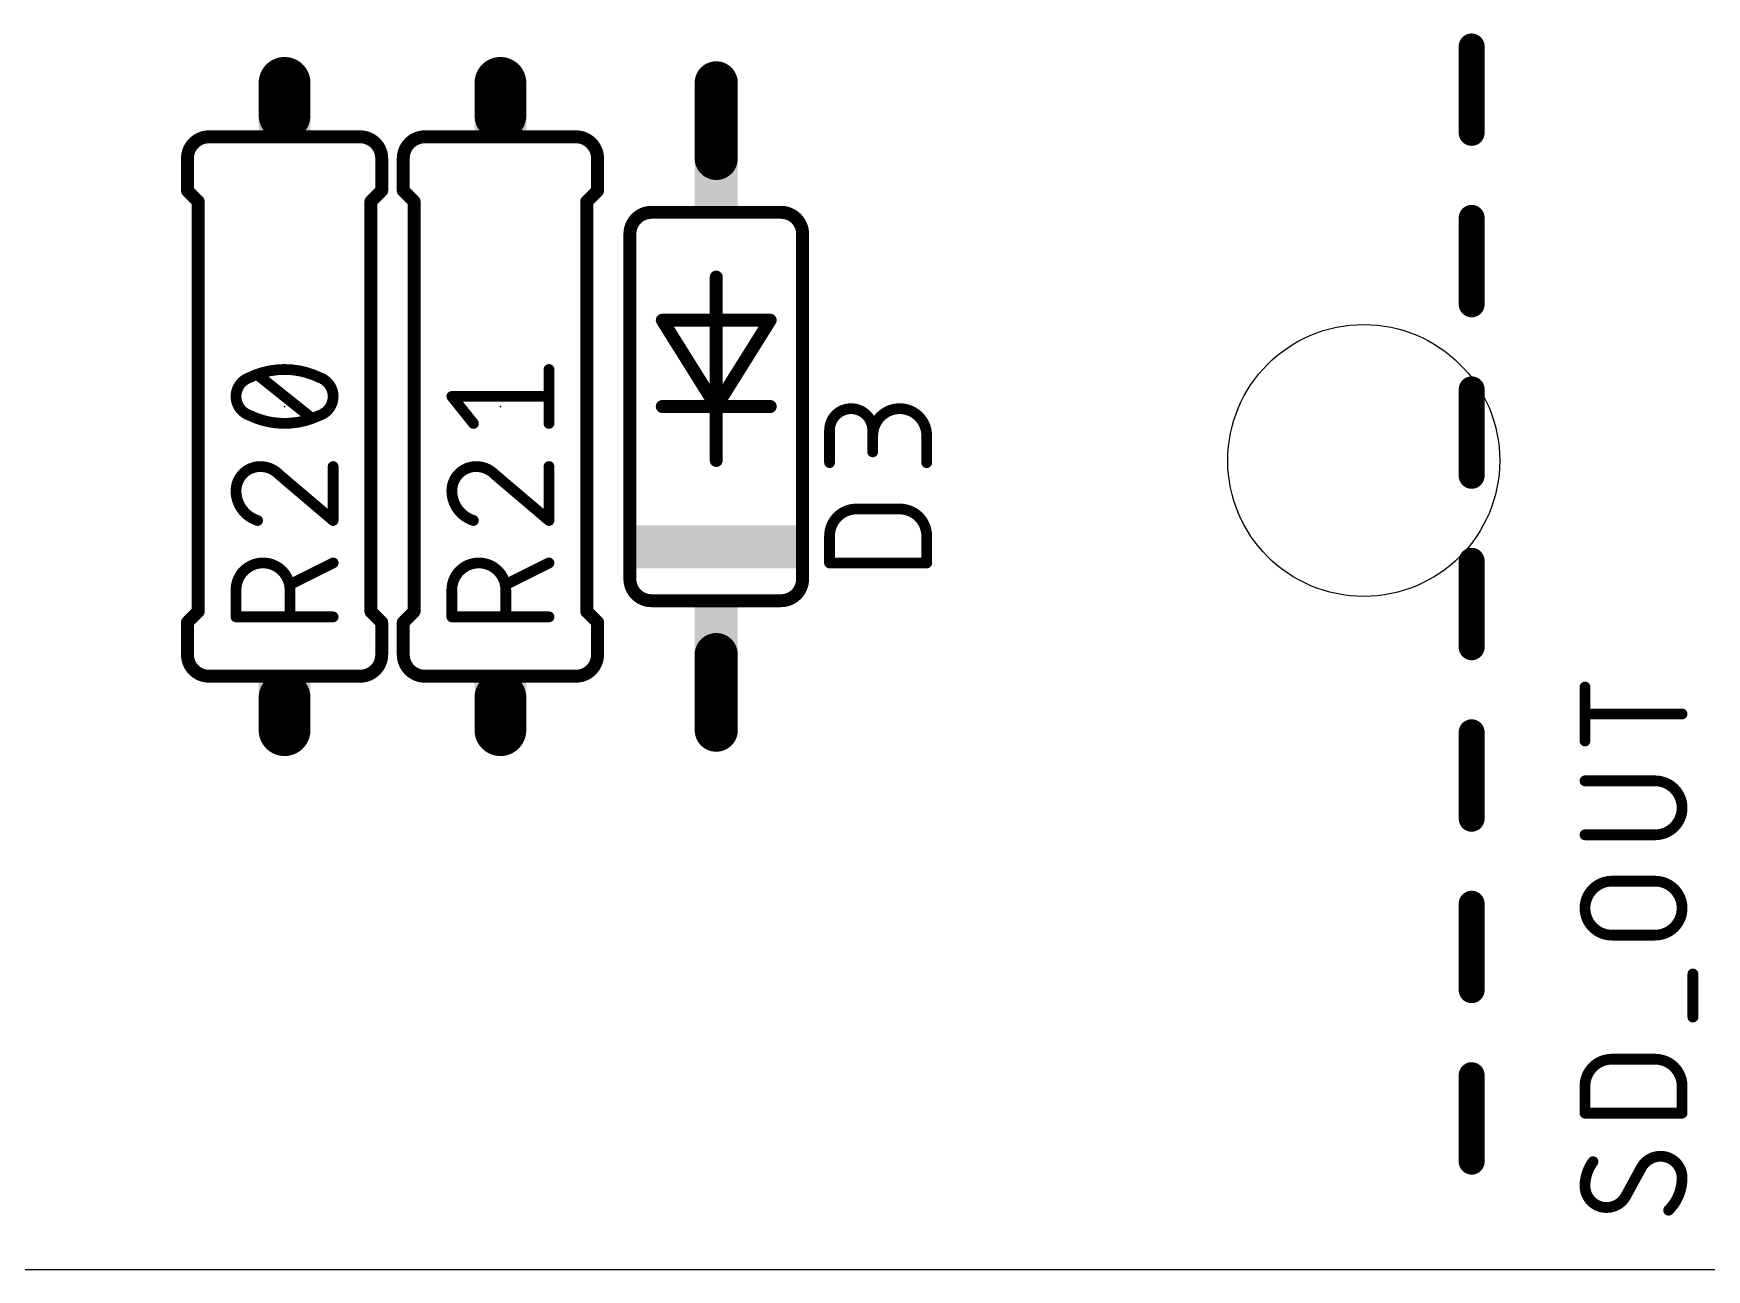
# Model space of a CAD drawing. Extents: x 0 to 81, y 0 to 102.
# Drawn here: x 40.22 to 59.91, y 0 to 14.55 of the extents above; entities that cross this region are included whole.
import ezdxf

# ---------------------------------------------------------------- set-up
doc = ezdxf.new("R2010")
doc.units = 0
for name, color, linetype in [('20', 31, 'CONTINUOUS'), ('21', 253, 'CONTINUOUS'), ('23', 53, 'CONTINUOUS'), ('25', 253, 'CONTINUOUS'), ('51', 253, 'CONTINUOUS')]:
    doc.layers.add(name, color=color, linetype=linetype)

# ---------------------------------------------------------------- blocks, each defined once
blk = doc.blocks.new('RECT')
blk.add_solid([(-0.5, -0.5), (0.5, -0.5), (-0.5, 0.5), (0.5, 0.5)])

msp = doc.modelspace()

# ---------------------------------------------------------------- linework, layer by layer
at = {"layer": '20'}
msp.add_line((0, 0), (81.28, 0), dxfattribs=at)
msp.add_circle((55.88, 9.525), 1.6002, dxfattribs=at)
at = {"layer": '21'}
for points, const_width in [([(42.291, 13.335, 0.4142), (42.037, 13.081)], 0.1524), ([(42.291, 13.2969, 1), (42.291, 13.3731)], 0.0762), ([(44.323, 13.081, 0.4142), (44.069, 13.335)], 0.1524), ([(44.069, 13.3731, 1), (44.069, 13.2969)], 0.0762), ([(44.831, 13.335, 0.4142), (44.577, 13.081)], 0.1524), ([(44.831, 13.2969, 1), (44.831, 13.3731)], 0.0762), ([(46.863, 13.081, 0.4142), (46.609, 13.335)], 0.1524), ([(46.609, 13.3731, 1), (46.609, 13.2969)], 0.0762), ([(42.0751, 13.081, 1), (41.9989, 13.081)], 0.0762), ([(41.9989, 13.081, 1), (42.0751, 13.081)], 0.0762), ([(44.3611, 13.081, 1), (44.2849, 13.081)], 0.0762), ([(44.2849, 13.081, 1), (44.3611, 13.081)], 0.0762), ([(44.6151, 13.081, 1), (44.5389, 13.081)], 0.0762), ([(44.5389, 13.081, 1), (44.6151, 13.081)], 0.0762), ([(46.9011, 13.081, 1), (46.8249, 13.081)], 0.0762), ([(46.8249, 13.081, 1), (46.9011, 13.081)], 0.0762), ([(41.9989, 12.7, 1), (42.0751, 12.7)], 0.0762), ([(42.0639, 12.7269, 1), (42.0101, 12.6731)], 0.0762), ([(42.2021, 12.573, 1), (42.1259, 12.573)], 0.0762), ([(42.1371, 12.5461, 1), (42.1909, 12.5999)], 0.0762), ([(44.2341, 12.573, 1), (44.1579, 12.573)], 0.0762), ([(44.1691, 12.5999, 1), (44.2229, 12.5461)], 0.0762), ([(44.2849, 12.7, 1), (44.3611, 12.7)], 0.0762), ([(44.3499, 12.6731, 1), (44.2961, 12.7269)], 0.0762), ([(44.5389, 12.7, 1), (44.6151, 12.7)], 0.0762), ([(44.6039, 12.7269, 1), (44.5501, 12.6731)], 0.0762), ([(44.7421, 12.573, 1), (44.6659, 12.573)], 0.0762), ([(44.6771, 12.5461, 1), (44.7309, 12.5999)], 0.0762), ([(46.7741, 12.573, 1), (46.6979, 12.573)], 0.0762), ([(46.7091, 12.5999, 1), (46.7629, 12.5461)], 0.0762), ([(46.8249, 12.7, 1), (46.9011, 12.7)], 0.0762), ([(46.8899, 12.6731, 1), (46.8361, 12.7269)], 0.0762), ([(47.498, 12.446, 0.4142), (47.244, 12.192)], 0.1524), ([(47.498, 12.4841, 1), (47.498, 12.4079)], 0.0762), ([(47.498, 12.4079, 1), (47.498, 12.4841)], 0.0762), ([(49.276, 12.192, 0.4142), (49.022, 12.446)], 0.1524), ([(49.022, 12.4841, 1), (49.022, 12.4079)], 0.0762), ([(49.022, 12.4079, 1), (49.022, 12.4841)], 0.0762), ([(47.2821, 12.192, 1), (47.2059, 12.192)], 0.0762), ([(47.2059, 12.192, 1), (47.2821, 12.192)], 0.0762), ([(49.3141, 12.192, 1), (49.2379, 12.192)], 0.0762), ([(49.2379, 12.192, 1), (49.3141, 12.192)], 0.0762), ([(48.2981, 11.684, 1), (48.2219, 11.684)], 0.0762), ([(47.625, 11.2141, 1), (47.625, 11.1379)], 0.0762), ([(47.6573, 11.1962, 1), (47.5927, 11.1558)], 0.0762), ([(48.9273, 11.1558, 1), (48.8627, 11.1962)], 0.0762), ([(48.895, 11.1379, 1), (48.895, 11.2141)], 0.0762), ([(47.625, 10.1981, 1), (47.625, 10.1219)], 0.0762), ([(48.2981, 10.16, 1), (48.2219, 10.16)], 0.0762), ([(48.26, 10.1981, 1), (48.26, 10.1219)], 0.0762), ([(48.2277, 10.1802, 1), (48.2923, 10.1398)], 0.0762), ([(48.2219, 10.16, 1), (48.2981, 10.16)], 0.0762), ([(48.2277, 10.1398, 1), (48.2923, 10.1802)], 0.0762), ([(48.26, 10.1219, 1), (48.26, 10.1981)], 0.0762), ([(48.895, 10.1219, 1), (48.895, 10.1981)], 0.0762), ([(48.2219, 9.525, 1), (48.2981, 9.525)], 0.0762), ([(47.244, 8.128, 0.4142), (47.498, 7.874)], 0.1524), ([(47.2821, 8.128, 1), (47.2059, 8.128)], 0.0762), ([(47.2059, 8.128, 1), (47.2821, 8.128)], 0.0762), ([(49.022, 7.874, 0.4142), (49.276, 8.128)], 0.1524), ([(49.3141, 8.128, 1), (49.2379, 8.128)], 0.0762), ([(49.2379, 8.128, 1), (49.3141, 8.128)], 0.0762), ([(47.498, 7.9121, 1), (47.498, 7.8359)], 0.0762), ([(47.498, 7.8359, 1), (47.498, 7.9121)], 0.0762), ([(49.022, 7.9121, 1), (49.022, 7.8359)], 0.0762), ([(49.022, 7.8359, 1), (49.022, 7.9121)], 0.0762), ([(42.0751, 7.62, 1), (41.9989, 7.62)], 0.0762), ([(42.0101, 7.6469, 1), (42.0639, 7.5931)], 0.0762), ([(42.1259, 7.747, 1), (42.2021, 7.747)], 0.0762), ([(42.1909, 7.7201, 1), (42.1371, 7.7739)], 0.0762), ([(44.1579, 7.747, 1), (44.2341, 7.747)], 0.0762), ([(44.2229, 7.7739, 1), (44.1691, 7.7201)], 0.0762), ([(44.3611, 7.62, 1), (44.2849, 7.62)], 0.0762), ([(44.2961, 7.5931, 1), (44.3499, 7.6469)], 0.0762), ([(44.6151, 7.62, 1), (44.5389, 7.62)], 0.0762), ([(44.5501, 7.6469, 1), (44.6039, 7.5931)], 0.0762), ([(44.6659, 7.747, 1), (44.7421, 7.747)], 0.0762), ([(44.7309, 7.7201, 1), (44.6771, 7.7739)], 0.0762), ([(46.6979, 7.747, 1), (46.7741, 7.747)], 0.0762), ([(46.7629, 7.7739, 1), (46.7091, 7.7201)], 0.0762), ([(46.9011, 7.62, 1), (46.8249, 7.62)], 0.0762), ([(46.8361, 7.5931, 1), (46.8899, 7.6469)], 0.0762), ([(42.037, 7.239, 0.4142), (42.291, 6.985)], 0.1524), ([(42.0751, 7.239, 1), (41.9989, 7.239)], 0.0762), ([(44.069, 6.985, 0.4142), (44.323, 7.239)], 0.1524), ([(44.3611, 7.239, 1), (44.2849, 7.239)], 0.0762), ([(44.577, 7.239, 0.4142), (44.831, 6.985)], 0.1524), ([(44.6151, 7.239, 1), (44.5389, 7.239)], 0.0762), ([(46.609, 6.985, 0.4142), (46.863, 7.239)], 0.1524), ([(46.9011, 7.239, 1), (46.8249, 7.239)], 0.0762), ([(41.9989, 7.239, 1), (42.0751, 7.239)], 0.0762), ([(44.2849, 7.239, 1), (44.3611, 7.239)], 0.0762), ([(44.5389, 7.239, 1), (44.6151, 7.239)], 0.0762), ([(46.8249, 7.239, 1), (46.9011, 7.239)], 0.0762), ([(42.291, 6.9469, 1), (42.291, 7.0231)], 0.0762), ([(44.069, 7.0231, 1), (44.069, 6.9469)], 0.0762), ([(44.831, 6.9469, 1), (44.831, 7.0231)], 0.0762), ([(46.609, 7.0231, 1), (46.609, 6.9469)], 0.0762)]:
    msp.add_lwpolyline(points, format="xyb", dxfattribs=dict(at, const_width=const_width))
at = {"layer": '21', "const_width": 0.1524}
for points in [[(42.037, 13.081), (42.037, 12.7)], [(44.323, 13.081), (44.323, 12.7)], [(44.577, 13.081), (44.577, 12.7)], [(46.863, 13.081), (46.863, 12.7)], [(42.164, 12.573), (42.037, 12.7)], [(42.164, 7.747), (42.164, 12.573)], [(44.196, 12.573), (44.323, 12.7)], [(44.196, 7.747), (44.196, 12.573)], [(44.704, 12.573), (44.577, 12.7)], [(44.704, 7.747), (44.704, 12.573)], [(46.736, 12.573), (46.863, 12.7)], [(46.736, 7.747), (46.736, 12.573)], [(47.498, 12.446), (49.022, 12.446)], [(47.244, 8.128), (47.244, 12.192)], [(49.276, 8.128), (49.276, 12.192)], [(48.26, 10.16), (48.26, 11.684)], [(47.625, 11.176), (48.895, 11.176)], [(48.26, 10.16), (47.625, 11.176)], [(48.895, 11.176), (48.26, 10.16)], [(47.625, 10.16), (48.26, 10.16)], [(48.26, 9.525), (48.26, 10.16)], [(48.26, 10.16), (48.895, 10.16)], [(47.498, 7.874), (49.022, 7.874)], [(42.164, 7.747), (42.037, 7.62)], [(42.037, 7.239), (42.037, 7.62)], [(44.196, 7.747), (44.323, 7.62)], [(44.323, 7.239), (44.323, 7.62)], [(44.704, 7.747), (44.577, 7.62)], [(44.577, 7.239), (44.577, 7.62)], [(46.736, 7.747), (46.863, 7.62)], [(46.863, 7.239), (46.863, 7.62)]]:
    msp.add_lwpolyline(points, dxfattribs=at)
at = {"layer": '23'}
for p in [(43.18, 10.16), (45.72, 10.16), (48.26, 10.16)]:
    msp.add_point(p, dxfattribs=at)
at = {"layer": '25'}
for points, const_width in [([(57.15, 14.3995), (57.15, 13.381)], 0.3048), ([(57.15, 12.381), (57.15, 11.3625)], 0.3048), ([(46.2915, 9.9612), (46.2915, 10.5962)], 0.127), ([(43.4975, 10.0247), (42.8625, 10.5327)], 0.127), ([(57.15, 10.3625), (57.15, 9.344)], 0.3048), ([(45.4025, 9.9612), (45.1485, 10.2787)], 0.127), ([(45.1485, 10.2787), (46.2915, 10.2787)], 0.127), ([(49.5935, 9.4996), (49.5935, 9.8806)], 0.127), ([(50.1015, 9.8806), (50.1015, 9.6266)], 0.127), ([(50.7365, 9.4996), (50.7365, 9.8171)], 0.127), ([(43.7515, 8.8182), (43.7515, 9.4532)], 0.127), ([(46.2915, 8.8182), (46.2915, 9.4532)], 0.127), ([(43.1165, 9.358), (43.7515, 8.8182)], 0.127), ([(45.6565, 9.358), (46.2915, 8.8182)], 0.127), ([(49.911, 8.9535), (50.419, 8.9535)], 0.127), ([(49.5935, 8.3185), (49.5935, 8.636)], 0.127), ([(50.7365, 8.636), (50.7365, 8.3185)], 0.127), ([(57.15, 8.344), (57.15, 7.3255)], 0.3048), ([(43.7515, 8.3185), (43.2435, 8.0645)], 0.127), ([(46.2915, 8.3185), (45.7835, 8.0645)], 0.127), ([(50.7365, 8.3185), (49.5935, 8.3185)], 0.127), ([(42.6085, 7.6835), (42.6085, 8.001)], 0.127), ([(43.2435, 8.001), (43.2435, 7.6835)], 0.127), ([(45.1485, 7.6835), (45.1485, 8.001)], 0.127), ([(45.7835, 8.001), (45.7835, 7.6835)], 0.127), ([(43.7515, 7.6835), (42.6085, 7.6835)], 0.127), ([(46.2915, 7.6835), (45.1485, 7.6835)], 0.127), ([(58.4835, 6.223), (58.4835, 6.858)], 0.127), ([(59.6265, 6.5405), (58.4835, 6.5405)], 0.127), ([(57.15, 6.3255), (57.15, 5.307)], 0.3048), ([(59.309, 5.7531), (58.4835, 5.7531)], 0.127), ([(58.4835, 5.1181), (59.309, 5.1181)], 0.127), ([(58.801, 4.572), (59.309, 4.572)], 0.127), ([(57.15, 4.307), (57.15, 3.2885)], 0.3048), ([(59.309, 3.937), (58.801, 3.937)], 0.127), ([(59.7535, 2.9718), (59.7535, 3.4798)], 0.127), ([(57.15, 2.2885), (57.15, 1.27)], 0.3048), ([(58.801, 2.4765), (59.309, 2.4765)], 0.127), ([(58.4835, 1.8415), (58.4835, 2.159)], 0.127), ([(59.6265, 2.159), (59.6265, 1.8415)], 0.127), ([(59.6265, 1.8415), (58.4835, 1.8415)], 0.127), ([(59.1502, 1.2065), (58.9597, 0.8573)], 0.127)]:
    msp.add_lwpolyline(points, dxfattribs=dict(at, const_width=const_width))
for points, const_width in [([(57.2262, 14.3995, 1), (57.0738, 14.3995)], 0.1524), ([(57.0738, 13.381, 1), (57.2262, 13.381)], 0.1524), ([(57.2262, 12.381, 1), (57.0738, 12.381)], 0.1524), ([(57.0738, 11.3625, 1), (57.2262, 11.3625)], 0.1524), ([(43.18, 10.5962, 0.1139), (42.7673, 10.501)], 0.127), ([(43.18, 10.628, 1), (43.18, 10.5645)], 0.0635), ([(43.5928, 10.501, 0.1139), (43.18, 10.5962)], 0.127), ([(43.18, 10.5645, 1), (43.18, 10.628)], 0.0635), ([(46.3233, 10.5962, 1), (46.2597, 10.5962)], 0.0635), ([(42.7673, 10.501, 0.3205), (42.6085, 10.2787)], 0.127), ([(42.7533, 10.5295, 1), (42.7812, 10.4724)], 0.0635), ([(42.7775, 10.4709, 1), (42.757, 10.531)], 0.0635), ([(42.8823, 10.5575, 1), (42.8427, 10.5079)], 0.0635), ([(43.603, 10.531, 1), (43.5825, 10.4709)], 0.0635), ([(43.7515, 10.2787, 0.3205), (43.5928, 10.501)], 0.127), ([(43.5788, 10.4724, 1), (43.6067, 10.5295)], 0.0635), ([(57.2262, 10.3625, 1), (57.0738, 10.3625)], 0.1524), ([(42.6403, 10.2787, 1), (42.5767, 10.2787)], 0.0635), ([(42.6085, 10.2787, 0.3205), (42.7673, 10.0565)], 0.127), ([(42.5767, 10.2787, 1), (42.6403, 10.2787)], 0.0635), ([(43.5928, 10.0565, 0.3205), (43.7515, 10.2787)], 0.127), ([(43.7833, 10.2787, 1), (43.7197, 10.2787)], 0.0635), ([(43.7197, 10.2787, 1), (43.7833, 10.2787)], 0.0635), ([(45.1733, 10.2985, 1), (45.1237, 10.2589)], 0.0635), ([(45.1485, 10.3105, 1), (45.1485, 10.247)], 0.0635), ([(46.2915, 10.247, 1), (46.2915, 10.3105)], 0.0635), ([(42.7812, 10.085, 1), (42.7533, 10.0279)], 0.0635), ([(42.7673, 10.0565, 0.1139), (43.18, 9.9612)], 0.127), ([(42.757, 10.0264, 1), (42.7775, 10.0865)], 0.0635), ([(43.18, 9.9612, 0.1139), (43.5928, 10.0565)], 0.127), ([(43.4777, 9.9999, 1), (43.5173, 10.0495)], 0.0635), ([(43.5825, 10.0865, 1), (43.603, 10.0264)], 0.0635), ([(43.6067, 10.0279, 1), (43.5788, 10.085)], 0.0635), ([(50.1015, 9.8806, 1), (49.5935, 9.8806)], 0.127), ([(50.7365, 9.8171, 1), (50.1015, 9.8171)], 0.127), ([(43.18, 9.993, 1), (43.18, 9.9295)], 0.0635), ([(43.18, 9.9295, 1), (43.18, 9.993)], 0.0635), ([(45.3777, 9.9414, 1), (45.4273, 9.981)], 0.0635), ([(46.2597, 9.9612, 1), (46.3233, 9.9612)], 0.0635), ([(49.6253, 9.8806, 1), (49.5618, 9.8806)], 0.0635), ([(49.5618, 9.8806, 1), (49.6253, 9.8806)], 0.0635), ([(50.1333, 9.8806, 1), (50.0697, 9.8806)], 0.0635), ([(50.0697, 9.8806, 1), (50.1333, 9.8806)], 0.0635), ([(50.0697, 9.8171, 1), (50.1333, 9.8171)], 0.0635), ([(50.7683, 9.8171, 1), (50.7047, 9.8171)], 0.0635), ([(50.7047, 9.8171, 1), (50.7683, 9.8171)], 0.0635), ([(50.0697, 9.6266, 1), (50.1333, 9.6266)], 0.0635), ([(42.8942, 9.4532, 0.4142), (42.6085, 9.1675)], 0.127), ([(42.8942, 9.485, 1), (42.8943, 9.4215)], 0.0635), ([(43.1165, 9.358, 0.2053), (42.8942, 9.4532)], 0.127), ([(42.8942, 9.4215, 1), (42.8942, 9.485)], 0.0635), ([(43.7833, 9.4532, 1), (43.7197, 9.4532)], 0.0635), ([(45.4342, 9.4532, 0.4142), (45.1485, 9.1675)], 0.127), ([(45.4342, 9.485, 1), (45.4343, 9.4215)], 0.0635), ([(45.6565, 9.358, 0.2053), (45.4342, 9.4532)], 0.127), ([(45.4342, 9.4215, 1), (45.4342, 9.485)], 0.0635), ([(46.3233, 9.4532, 1), (46.2597, 9.4532)], 0.0635), ([(49.5618, 9.4996, 1), (49.6253, 9.4996)], 0.0635), ([(50.7047, 9.4996, 1), (50.7683, 9.4996)], 0.0635), ([(43.1371, 9.3822, 1), (43.0959, 9.3338)], 0.0635), ([(43.0935, 9.3361, 1), (43.1395, 9.3799)], 0.0635), ([(45.6771, 9.3822, 1), (45.6359, 9.3338)], 0.0635), ([(45.6335, 9.3361, 1), (45.6795, 9.3799)], 0.0635), ([(57.0738, 9.344, 1), (57.2262, 9.344)], 0.1524), ([(42.6403, 9.1675, 1), (42.5767, 9.1675)], 0.0635), ([(42.6085, 9.1675, 0.3252), (42.8625, 8.8182)], 0.127), ([(42.5767, 9.1675, 1), (42.6403, 9.1675)], 0.0635), ([(45.1485, 9.1675, 0.3252), (45.4025, 8.8182)], 0.127), ([(45.1803, 9.1675, 1), (45.1168, 9.1675)], 0.0635), ([(45.1168, 9.1675, 1), (45.1803, 9.1675)], 0.0635), ([(42.8527, 8.788, 1), (42.8723, 8.8484)], 0.0635), ([(43.7309, 8.794, 1), (43.7721, 8.8424)], 0.0635), ([(45.3927, 8.788, 1), (45.4123, 8.8484)], 0.0635), ([(46.2709, 8.794, 1), (46.3121, 8.8424)], 0.0635), ([(49.911, 8.9535, 0.4142), (49.5935, 8.636)], 0.127), ([(49.911, 8.9853, 1), (49.911, 8.9217)], 0.0635), ([(49.911, 8.9217, 1), (49.911, 8.9853)], 0.0635), ([(50.419, 8.9853, 1), (50.419, 8.9217)], 0.0635), ([(50.7365, 8.636, 0.4142), (50.419, 8.9535)], 0.127), ([(50.419, 8.9217, 1), (50.419, 8.9853)], 0.0635), ([(43.7197, 8.8182, 1), (43.7833, 8.8182)], 0.0635), ([(46.2597, 8.8182, 1), (46.3233, 8.8182)], 0.0635), ([(49.6253, 8.636, 1), (49.5618, 8.636)], 0.0635), ([(49.5618, 8.636, 1), (49.6253, 8.636)], 0.0635), ([(50.7683, 8.636, 1), (50.7047, 8.636)], 0.0635), ([(50.7047, 8.636, 1), (50.7683, 8.636)], 0.0635), ([(57.2262, 8.344, 1), (57.0738, 8.344)], 0.1524), ([(43.2435, 8.001, 1), (42.6085, 8.001)], 0.127), ([(43.7657, 8.2901, 1), (43.7373, 8.3469)], 0.0635), ([(45.7835, 8.001, 1), (45.1485, 8.001)], 0.127), ([(46.3057, 8.2901, 1), (46.2773, 8.3469)], 0.0635), ([(49.5935, 8.3503, 1), (49.5935, 8.2867)], 0.0635), ([(49.5618, 8.3185, 1), (49.6253, 8.3185)], 0.0635), ([(50.7047, 8.3185, 1), (50.7683, 8.3185)], 0.0635), ([(50.7365, 8.2867, 1), (50.7365, 8.3503)], 0.0635), ([(43.2293, 8.0929, 1), (43.2577, 8.0361)], 0.0635), ([(45.7693, 8.0929, 1), (45.7977, 8.0361)], 0.0635), ([(42.6403, 8.001, 1), (42.5767, 8.001)], 0.0635), ([(42.5767, 8.001, 1), (42.6403, 8.001)], 0.0635), ([(43.2753, 8.001, 1), (43.2118, 8.001)], 0.0635), ([(43.2118, 8.001, 1), (43.2753, 8.001)], 0.0635), ([(45.1803, 8.001, 1), (45.1168, 8.001)], 0.0635), ([(45.1168, 8.001, 1), (45.1803, 8.001)], 0.0635), ([(45.8153, 8.001, 1), (45.7518, 8.001)], 0.0635), ([(45.7518, 8.001, 1), (45.8153, 8.001)], 0.0635), ([(42.6085, 7.7153, 1), (42.6085, 7.6518)], 0.0635), ([(42.5767, 7.6835, 1), (42.6403, 7.6835)], 0.0635), ([(43.2118, 7.6835, 1), (43.2753, 7.6835)], 0.0635), ([(43.7515, 7.6518, 1), (43.7515, 7.7153)], 0.0635), ([(45.1485, 7.7153, 1), (45.1485, 7.6518)], 0.0635), ([(45.1168, 7.6835, 1), (45.1803, 7.6835)], 0.0635), ([(45.7518, 7.6835, 1), (45.8153, 7.6835)], 0.0635), ([(46.2915, 7.6518, 1), (46.2915, 7.7153)], 0.0635), ([(57.0738, 7.3255, 1), (57.2262, 7.3255)], 0.1524), ([(58.5153, 6.858, 1), (58.4517, 6.858)], 0.0635), ([(58.4835, 6.5723, 1), (58.4835, 6.5088)], 0.0635), ([(59.6265, 6.5088, 1), (59.6265, 6.5723)], 0.0635), ([(57.2262, 6.3255, 1), (57.0738, 6.3255)], 0.1524), ([(58.4517, 6.223, 1), (58.5153, 6.223)], 0.0635), ([(58.4835, 5.7848, 1), (58.4835, 5.7214)], 0.0635), ([(59.309, 5.1181, 1), (59.309, 5.7531)], 0.127), ([(59.309, 5.7848, 1), (59.309, 5.7214)], 0.0635), ([(59.309, 5.7214, 1), (59.309, 5.7848)], 0.0635), ([(57.0738, 5.307, 1), (57.2262, 5.307)], 0.1524), ([(58.4835, 5.1498, 1), (58.4835, 5.0864)], 0.0635), ([(59.309, 5.1498, 1), (59.309, 5.0864)], 0.0635), ([(59.309, 5.0864, 1), (59.309, 5.1498)], 0.0635), ([(58.801, 4.572, 1), (58.801, 3.937)], 0.127), ([(58.801, 4.6037, 1), (58.801, 4.5403)], 0.0635), ([(58.801, 4.5403, 1), (58.801, 4.6037)], 0.0635), ([(59.309, 3.937, 1), (59.309, 4.572)], 0.127), ([(59.309, 4.6037, 1), (59.309, 4.5403)], 0.0635), ([(59.309, 4.5403, 1), (59.309, 4.6037)], 0.0635), ([(57.2262, 4.307, 1), (57.0738, 4.307)], 0.1524), ([(58.801, 3.9688, 1), (58.801, 3.9053)], 0.0635), ([(58.801, 3.9053, 1), (58.801, 3.9688)], 0.0635), ([(59.309, 3.9688, 1), (59.309, 3.9053)], 0.0635), ([(59.309, 3.9053, 1), (59.309, 3.9688)], 0.0635), ([(57.0738, 3.2885, 1), (57.2262, 3.2885)], 0.1524), ([(59.7853, 3.4798, 1), (59.7218, 3.4798)], 0.0635), ([(59.7218, 2.9718, 1), (59.7853, 2.9718)], 0.0635), ([(57.2262, 2.2885, 1), (57.0738, 2.2885)], 0.1524), ([(58.801, 2.4765, 0.4142), (58.4835, 2.159)], 0.127), ([(58.801, 2.5083, 1), (58.801, 2.4447)], 0.0635), ([(58.801, 2.4447, 1), (58.801, 2.5083)], 0.0635), ([(59.309, 2.5083, 1), (59.309, 2.4447)], 0.0635), ([(59.6265, 2.159, 0.4142), (59.309, 2.4765)], 0.127), ([(59.309, 2.4447, 1), (59.309, 2.5083)], 0.0635), ([(58.5153, 2.159, 1), (58.4517, 2.159)], 0.0635), ([(58.4517, 2.159, 1), (58.5153, 2.159)], 0.0635), ([(59.6583, 2.159, 1), (59.5947, 2.159)], 0.0635), ([(59.5947, 2.159, 1), (59.6583, 2.159)], 0.0635), ([(58.4835, 1.8733, 1), (58.4835, 1.8098)], 0.0635), ([(58.4517, 1.8415, 1), (58.5153, 1.8415)], 0.0635), ([(59.5947, 1.8415, 1), (59.6583, 1.8415)], 0.0635), ([(59.6265, 1.8098, 1), (59.6265, 1.8733)], 0.0635), ([(59.3725, 1.3335, 0.2656), (59.1502, 1.2065)], 0.127), ([(59.6265, 1.0795, 0.4142), (59.3725, 1.3335)], 0.127), ([(59.3725, 1.3653, 1), (59.3725, 1.3018)], 0.0635), ([(59.3725, 1.3018, 1), (59.3725, 1.3653)], 0.0635), ([(57.0738, 1.27, 1), (57.2262, 1.27)], 0.1524), ([(58.5787, 1.27, 0.1623), (58.4835, 0.9843)], 0.127), ([(58.6041, 1.2509, 1), (58.5534, 1.2891)], 0.0635), ([(59.1229, 1.2226, 1), (59.1776, 1.1904)], 0.0635), ([(59.1781, 1.1913, 1), (59.1224, 1.2217)], 0.0635), ([(58.5153, 0.9843, 1), (58.4517, 0.9843)], 0.0635), ([(58.4835, 0.9843, 0.4142), (58.7375, 0.7303)], 0.127), ([(58.4517, 0.9842, 1), (58.5153, 0.9843)], 0.0635), ([(59.4678, 0.6985, 0.2), (59.6265, 1.0795)], 0.127), ([(59.6583, 1.0795, 1), (59.5947, 1.0795)], 0.0635), ([(59.5947, 1.0795, 1), (59.6583, 1.0795)], 0.0635), ([(58.7375, 0.7303, 0.2656), (58.9597, 0.8573)], 0.127), ([(58.7375, 0.762, 1), (58.7375, 0.6985)], 0.0635), ([(58.7375, 0.6985, 1), (58.7375, 0.762)], 0.0635), ([(58.9319, 0.8725, 1), (58.9876, 0.842)], 0.0635), ([(58.9871, 0.8411, 1), (58.9324, 0.8734)], 0.0635), ([(59.4454, 0.721, 1), (59.4901, 0.676)], 0.0635)]:
    msp.add_lwpolyline(points, format="xyb", dxfattribs=dict(at, const_width=const_width))
at = {"layer": '51'}
for points, const_width in [([(43.18, 13.97), (43.18, 13.589)], 0.6096), ([(45.72, 13.97), (45.72, 13.589)], 0.6096), ([(48.26, 13.97), (48.26, 13.081)], 0.508), ([(42.291, 13.335), (44.069, 13.335)], 0.1524), ([(44.831, 13.335), (46.609, 13.335)], 0.1524), ([(48.26, 6.35), (48.26, 7.239)], 0.508), ([(42.291, 6.985), (44.069, 6.985)], 0.1524), ([(43.18, 6.731), (43.18, 6.35)], 0.6096), ([(44.831, 6.985), (46.609, 6.985)], 0.1524), ([(45.72, 6.731), (45.72, 6.35)], 0.6096)]:
    msp.add_lwpolyline(points, dxfattribs=dict(at, const_width=const_width))
for points, const_width in [([(43.3324, 13.97, 1), (43.0276, 13.97)], 0.3048), ([(45.8724, 13.97, 1), (45.5676, 13.97)], 0.3048), ([(48.387, 13.97, 1), (48.133, 13.97)], 0.254), ([(43.0276, 13.589, 1), (43.3324, 13.589)], 0.3048), ([(45.5676, 13.589, 1), (45.8724, 13.589)], 0.3048), ([(42.291, 13.3731, 1), (42.291, 13.2969)], 0.0762), ([(44.069, 13.2969, 1), (44.069, 13.3731)], 0.0762), ([(44.831, 13.3731, 1), (44.831, 13.2969)], 0.0762), ([(46.609, 13.2969, 1), (46.609, 13.3731)], 0.0762), ([(48.133, 13.081, 1), (48.387, 13.081)], 0.254), ([(48.387, 7.239, 1), (48.133, 7.239)], 0.254), ([(42.291, 7.0231, 1), (42.291, 6.9469)], 0.0762), ([(43.3324, 6.731, 1), (43.0276, 6.731)], 0.3048), ([(44.069, 6.9469, 1), (44.069, 7.0231)], 0.0762), ([(44.831, 7.0231, 1), (44.831, 6.9469)], 0.0762), ([(45.8724, 6.731, 1), (45.5676, 6.731)], 0.3048), ([(46.609, 6.9469, 1), (46.609, 7.0231)], 0.0762), ([(43.0276, 6.35, 1), (43.3324, 6.35)], 0.3048), ([(45.5676, 6.35, 1), (45.8724, 6.35)], 0.3048), ([(48.133, 6.35, 1), (48.387, 6.35)], 0.254)]:
    msp.add_lwpolyline(points, format="xyb", dxfattribs=dict(at, const_width=const_width))

# ---------------------------------------------------------------- block references
at = {"layer": '21', "rotation": 90}
for p, xscale, yscale in [((48.26, 12.7635), 0.635, 0.508), ((48.26, 8.509), 0.508, 2.032), ((48.26, 7.5565), 0.635, 0.508)]:
    msp.add_blockref('RECT', p, dxfattribs=dict(at, xscale=xscale, yscale=yscale))
at = {"layer": '51', "xscale": 0.254, "yscale": 0.6096, "rotation": 270}
for p in [(43.18, 13.462), (45.72, 13.462), (43.18, 6.858), (45.72, 6.858)]:
    msp.add_blockref('RECT', p, dxfattribs=at)

doc.saveas('drawing.dxf')
